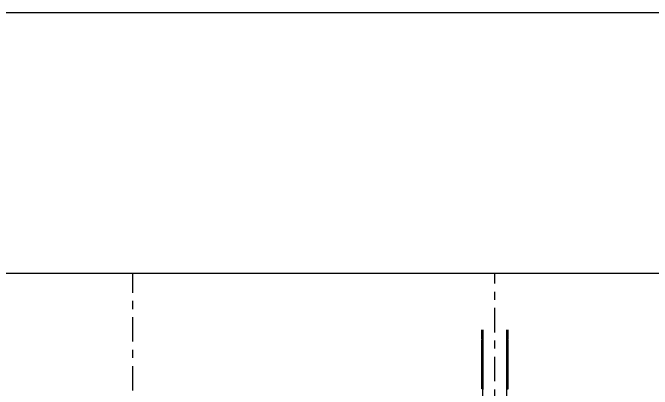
# Model space of a CAD drawing. Header units: millimetres. Extents: x 914 to 1731, y -85 to 465.
# Drawn here: x 1451.2 to 1529.7, y 418.9 to 465.2 of the extents above; entities that cross this region are included whole.
import ezdxf

# ---------------------------------------------------------------- set-up
doc = ezdxf.new("R2010")
doc.units = ezdxf.units.MM
doc.linetypes.add('XKITLINE00', pattern=[0])
doc.linetypes.add('XKITLINE03', pattern=[6, 3, -1, 1, -1])
for name, color, linetype, lineweight in [('S010P_TITLEBLOCK', 7, 'Continuous', 0), ('S033M_GRID-STRUCT', 1, 'Continuous', 0), ('S281M_STEEL-COL', 3, 'Continuous', 0)]:
    doc.layers.add(name, color=color, linetype=linetype, lineweight=lineweight)

msp = doc.modelspace()

# ---------------------------------------------------------------- linework, layer by layer
at = {"lineweight": 25}
msp.add_line((1332.604, 433.224), (1688.159, 433.224), dxfattribs=at)
at = {"layer": 'S010P_TITLEBLOCK', "linetype": 'XKITLINE00', "lineweight": 25}
msp.add_line((1726.168, 465.205), (916.168, 465.205), dxfattribs=at)
at = {"layer": 'S033M_GRID-STRUCT', "linetype": 'XKITLINE03', "lineweight": 25}
for p, q in [((1465.937, 370.79), (1465.937, 433.224)), ((1510.382, 359.925), (1510.382, 433.224))]:
    msp.add_line(p, q, dxfattribs=at)
at = {"layer": 'S281M_STEEL-COL', "linetype": 'XKITLINE00', "lineweight": 25}
for p, q in [((1508.767, 425.059), (1508.767, 426.224)), ((1508.9, 367.651), (1508.9, 426.224)), ((1508.937, 418.896), (1508.937, 426.224)), ((1511.826, 426.224), (1511.826, 418.896)), ((1511.863, 367.651), (1511.863, 426.224)), ((1511.996, 425.059), (1511.996, 426.224)), ((1508.9, 425.059), (1508.767, 425.059)), ((1508.767, 418.984), (1508.767, 424.97)), ((1508.767, 424.97), (1508.9, 424.97)), ((1511.863, 425.059), (1511.996, 425.059)), ((1511.996, 424.97), (1511.863, 424.97)), ((1511.996, 418.984), (1511.996, 424.97)), ((1508.9, 418.984), (1508.767, 418.984)), ((1511.863, 418.984), (1511.996, 418.984))]:
    msp.add_line(p, q, dxfattribs=at)

doc.saveas('drawing.dxf')
